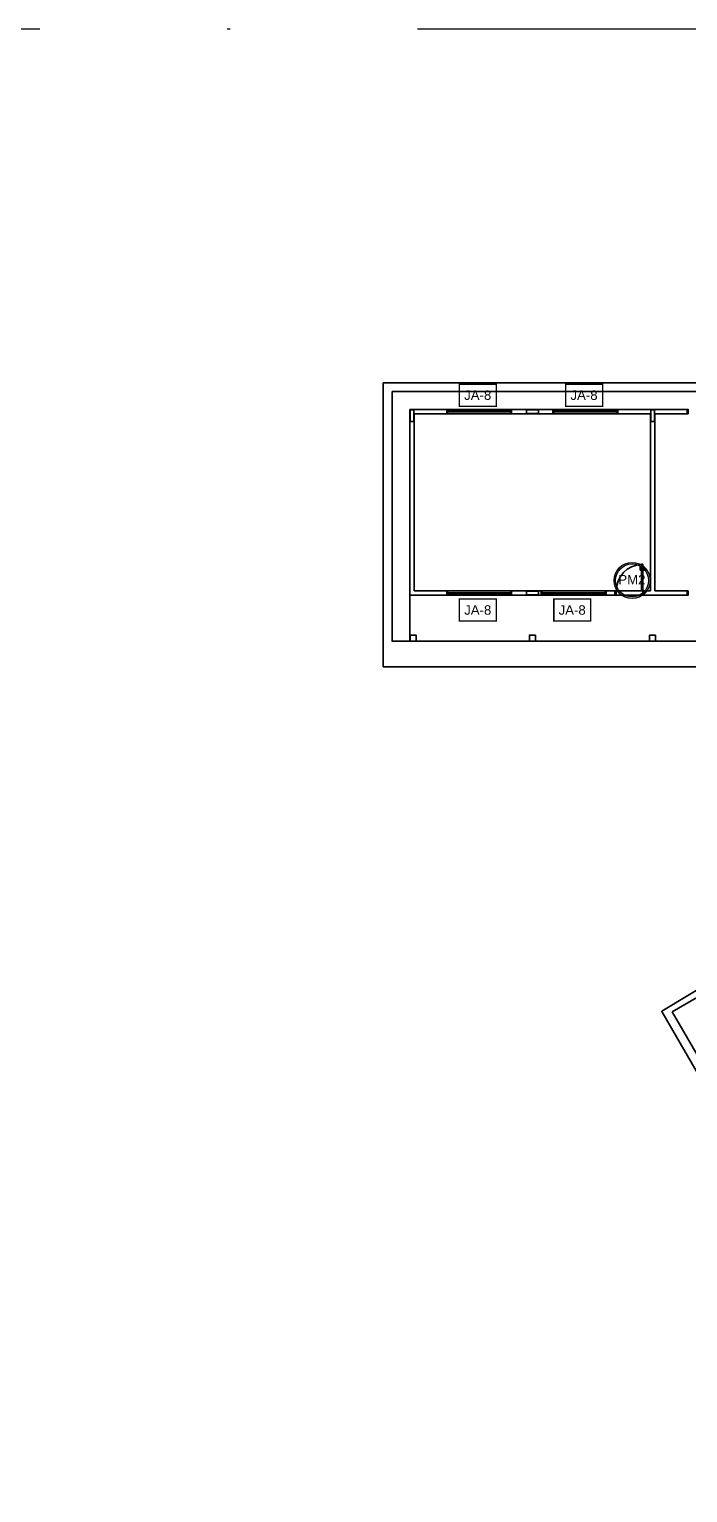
# Model space of a CAD drawing. Header units: inches. Extents: x 48 to 253, y 44 to 126.
# Drawn here: x 150.71 to 173.01, y 75.94 to 125.53 of the extents above; entities that cross this region are included whole.
import ezdxf

# ---------------------------------------------------------------- set-up
doc = ezdxf.new("R2010")
doc.units = ezdxf.units.IN
doc.header["$LTSCALE"] = 100
doc.header["$MEASUREMENT"] = 0
doc.linetypes.add('DASHDOT', pattern=[25.4, 12.7, -6.35, 0, -6.35])
doc.layers.add('ARQ-SMB-1_100', color=1, linetype='Continuous')
doc.layers.add('ARQ-SMB-1_250', color=1, linetype='Continuous')
doc.layers.add('REV-FNDE', color=1, linetype='Continuous', lineweight=30)
doc.styles.add('ESC-50-A20', font='arial.ttf', dxfattribs={"height": 0.1})

msp = doc.modelspace()

# ---------------------------------------------------------------- hatches: boundary and pattern name
at = {"layer": 'ARQ-SMB-1_100'}
h = msp.add_hatch(color=252, dxfattribs=at)
edge = h.paths.add_edge_path()
edge.add_arc((171.128, 106.854), 0.612, 0, 360)
edge = h.paths.add_edge_path(flags=17)
edge.add_arc((171.128, 106.854), 0.559, 0, 360)

# ---------------------------------------------------------------- linework, layer by layer
at = {"linetype": 'DASHDOT', "ltscale": 0.01}
msp.add_lwpolyline([(253.062, 125.533), (48.358, 125.533), (48.358, 44.49), (253.062, 44.49)], close=True, dxfattribs=at)
at = {"layer": 'ARQ-SMB-1_100', "color": 252, "ltscale": 10, "const_width": 0.05}
for points in [[(165.28, 112.757), (166.53, 112.757), (166.53, 113.507), (165.28, 113.507)], [(168.88, 112.757), (170.13, 112.757), (170.13, 113.507), (168.88, 113.507)], [(165.28, 105.478), (166.53, 105.478), (166.53, 106.228), (165.28, 106.228)], [(168.478, 105.478), (169.728, 105.478), (169.728, 106.228), (168.478, 106.228)]]:
    msp.add_lwpolyline(points, close=True, dxfattribs=at)
at = {"layer": 'ARQ-SMB-1_100', "color": 252}
for radius in [0.612, 0.559]:
    msp.add_circle((171.128, 106.854), radius, dxfattribs=at)
at = {"layer": 'REV-FNDE', "color": 252, "ltscale": 10}
for p, q in [((162.998, 104.803), (162.998, 113.253)), ((221.398, 113.253), (162.998, 113.253)), ((163.598, 112.653), (163.598, 106.353)), ((164.848, 112.503), (164.848, 112.653)), ((164.878, 112.653), (167.018, 112.653)), ((164.878, 112.588), (167.018, 112.588)), ((170.618, 112.653), (168.478, 112.653)), ((170.618, 112.588), (168.478, 112.588)), ((170.648, 112.503), (170.648, 112.653)), ((172.998, 112.503), (172.998, 112.653)), ((163.748, 106.503), (163.748, 112.503)), ((164.848, 112.503), (163.748, 112.503)), ((164.878, 112.568), (167.018, 112.568)), ((164.878, 112.503), (167.018, 112.503)), ((170.618, 112.568), (168.478, 112.568)), ((170.618, 112.503), (168.478, 112.503)), ((171.748, 112.503), (170.648, 112.503)), ((171.748, 112.503), (171.748, 106.503)), ((171.898, 106.503), (171.898, 112.503)), ((172.998, 112.503), (171.898, 112.503)), ((171.402, 107.213), (171.402, 107.293)), ((171.422, 107.213), (171.422, 107.293)), ((171.432, 107.323), (171.447, 107.323)), ((171.432, 107.303), (171.447, 107.303)), ((171.447, 107.288), (171.447, 107.338)), ((171.447, 107.338), (171.452, 107.338)), ((171.447, 107.288), (171.452, 107.288)), ((171.452, 106.503), (171.452, 107.403)), ((171.452, 107.403), (171.492, 107.403)), ((171.492, 106.503), (171.492, 107.403)), ((171.497, 107.338), (171.492, 107.338)), ((171.497, 107.288), (171.492, 107.288)), ((171.497, 107.288), (171.497, 107.338)), ((171.512, 107.323), (171.497, 107.323)), ((171.512, 107.303), (171.497, 107.303)), ((171.522, 107.213), (171.522, 107.293)), ((171.542, 107.213), (171.542, 107.293)), ((164.848, 106.353), (163.598, 106.353)), ((163.598, 106.353), (163.598, 104.803)), ((164.848, 106.503), (163.748, 106.503)), ((164.848, 106.503), (164.848, 106.353)), ((164.878, 106.503), (167.018, 106.503)), ((164.878, 106.438), (167.018, 106.438)), ((164.878, 106.418), (167.018, 106.418)), ((164.878, 106.353), (167.018, 106.353)), ((167.048, 106.503), (168.046, 106.503)), ((167.048, 106.503), (167.048, 106.353)), ((167.048, 106.353), (168.046, 106.353)), ((168.046, 106.503), (168.046, 106.353)), ((168.076, 106.503), (170.216, 106.503)), ((168.076, 106.438), (170.216, 106.438)), ((168.076, 106.418), (170.216, 106.418)), ((168.076, 106.353), (170.216, 106.353)), ((170.246, 106.353), (170.246, 106.503)), ((170.542, 106.503), (170.542, 106.353)), ((170.542, 106.503), (170.592, 106.503)), ((170.542, 106.353), (170.592, 106.353)), ((170.592, 106.503), (170.592, 106.353)), ((171.452, 106.503), (170.592, 106.503)), ((170.592, 106.353), (171.492, 106.353)), ((171.452, 106.503), (171.492, 106.503)), ((171.492, 106.503), (171.492, 106.353)), ((171.492, 106.503), (171.542, 106.503)), ((171.492, 106.353), (171.542, 106.353)), ((171.542, 106.503), (171.542, 106.353)), ((171.748, 106.503), (171.542, 106.503)), ((172.998, 106.353), (171.542, 106.353)), ((172.998, 106.503), (171.898, 106.503)), ((172.998, 106.503), (172.998, 106.353)), ((163.61, 104.803), (162.995, 104.803)), ((221.398, 104.803), (162.998, 104.803)), ((165.36, 104.803), (165.36, 104.803)), ((172.141, 92.264), (179.041, 96.423)), ((172.489, 92.241), (178.443, 95.678)), ((180.849, 77.161), (172.137, 92.25)), ((172.489, 92.241), (180.964, 77.562))]:
    msp.add_line(p, q, dxfattribs=at)
for points in [[(162.698, 113.553), (221.698, 113.553), (221.698, 103.928), (162.698, 103.928)], [(163.613, 112.238), (163.733, 112.238), (163.733, 112.638), (163.613, 112.638)], [(164.848, 112.653), (164.878, 112.653), (164.878, 112.503), (164.848, 112.503)], [(167.018, 112.653), (167.048, 112.653), (167.048, 112.503), (167.018, 112.503)], [(168.448, 112.653), (168.448, 112.503), (167.048, 112.503), (167.048, 112.653)], [(167.553, 112.638), (167.553, 112.518), (167.953, 112.518), (167.953, 112.638)], [(168.478, 112.653), (168.448, 112.653), (168.448, 112.503), (168.478, 112.503)], [(170.648, 112.653), (170.618, 112.653), (170.618, 112.503), (170.648, 112.503)], [(171.763, 112.238), (171.883, 112.238), (171.883, 112.638), (171.763, 112.638)], [(172.998, 112.653), (173.028, 112.653), (173.028, 112.503), (172.998, 112.503)], [(164.848, 106.503), (164.878, 106.503), (164.878, 106.353), (164.848, 106.353)], [(167.018, 106.503), (167.048, 106.503), (167.048, 106.353), (167.018, 106.353)], [(167.553, 106.488), (167.553, 106.368), (167.953, 106.368), (167.953, 106.488)], [(168.046, 106.503), (168.076, 106.503), (168.076, 106.353), (168.046, 106.353)], [(170.216, 106.503), (170.246, 106.503), (170.246, 106.353), (170.216, 106.353)], [(170.542, 106.503), (170.246, 106.503), (170.246, 106.353), (170.542, 106.353)], [(172.998, 106.503), (173.028, 106.503), (173.028, 106.353), (172.998, 106.353)], [(163.81, 105.003), (163.61, 105.003), (163.61, 104.803), (163.81, 104.803)], [(167.853, 105.003), (167.653, 105.003), (167.653, 104.803), (167.853, 104.803)], [(171.923, 105.003), (171.723, 105.003), (171.723, 104.803), (171.923, 104.803)]]:
    msp.add_lwpolyline(points, close=True, dxfattribs=at)
for points in [[(164.848, 112.653), (163.598, 112.653)], [(172.998, 112.653), (170.648, 112.653)], [(163.598, 106.503), (163.598, 106.503), (163.598, 112.503)], [(171.748, 106.503), (171.748, 106.503), (171.748, 112.503)]]:
    msp.add_lwpolyline(points, dxfattribs=at)
for centre, radius, start, end in [((171.492, 106.504), 0.9, 92.866, 180.0717), ((171.432, 107.293), 0.03, 90, 180), ((171.412, 107.213), 0.01, 180, 0), ((171.432, 107.293), 0.01, 90, 180), ((171.512, 107.293), 0.03, 0, 90), ((171.512, 107.293), 0.01, 0, 90), ((171.532, 107.213), 0.01, 180, 0), ((172.146, 92.255), 0.01, 121.0809, 210)]:
    msp.add_arc(centre, radius, start, end, dxfattribs=at)

# ---------------------------------------------------------------- texts
at = {"layer": 'ARQ-SMB-1_250', "style": 'ESC-50-A20'}
for tag, p in [('JA-8', (165.441, 112.973)), ('JA-8', (169.041, 112.973)), ('PM2', (170.662, 106.724)), ('JA-8', (165.441, 105.694)), ('JA-8', (168.639, 105.694))]:
    msp.add_attdef(tag, p, '', height=0.32, dxfattribs=at)

doc.saveas('drawing.dxf')
